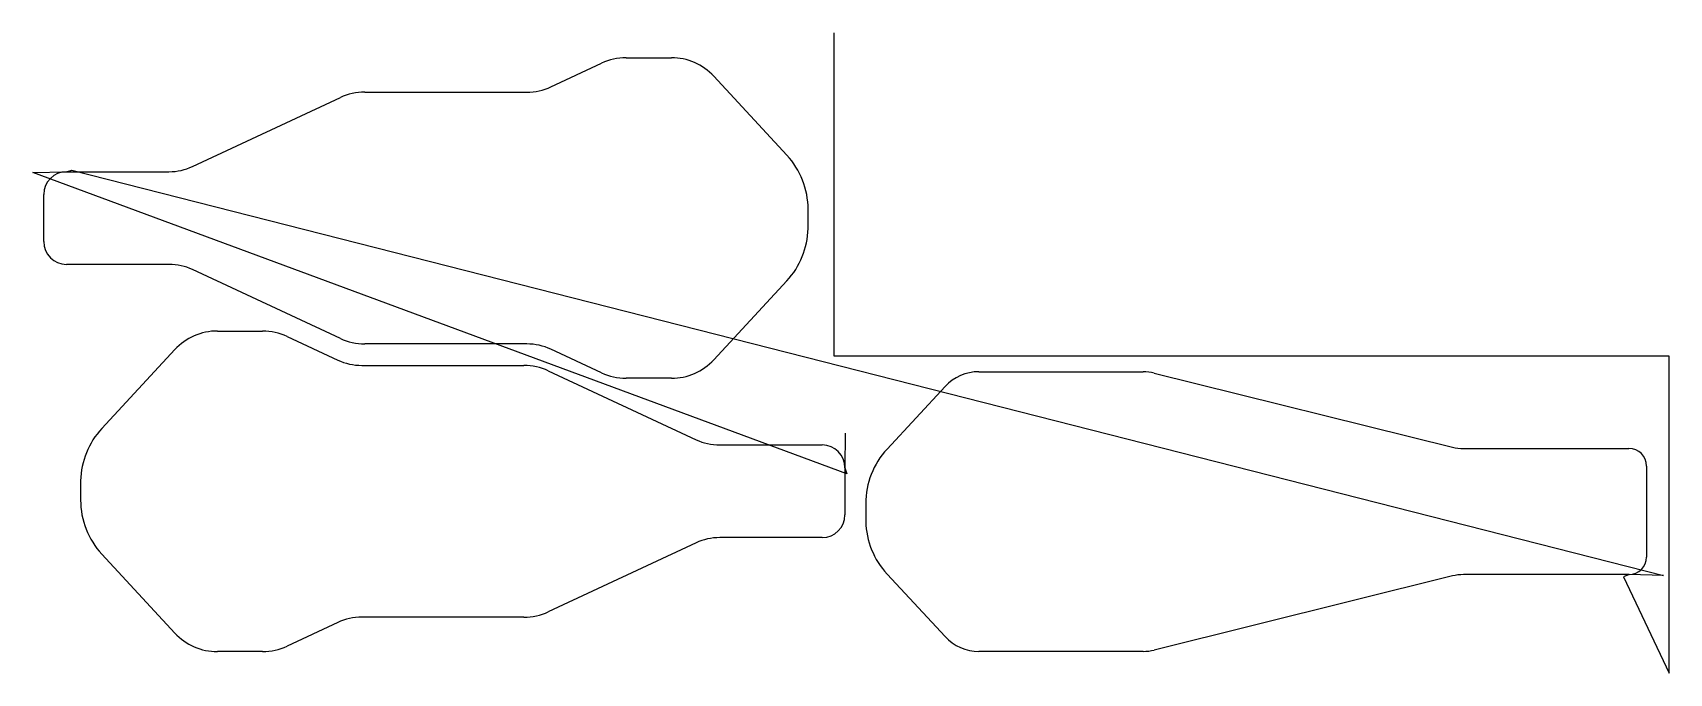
# Model space of a CAD drawing. Header units: metres. Extents: x 1576 to 3016, y 860 to 1423.
import ezdxf

# ---------------------------------------------------------------- set-up
doc = ezdxf.new("R2010")
doc.units = ezdxf.units.M

msp = doc.modelspace()

# ---------------------------------------------------------------- linework, layer by layer
at = {"layer": 'TOOL_0'}
for p, q in [((2281.305, 1422.001), (2281.305, 1423.001)), ((2281.305, 1138.639), (2281.305, 1422.001)), ((2098.095, 1401.019), (2137.935, 1401.019)), ((2031.963, 1375.454), (2076.541, 1396.241)), ((2175.355, 1384.671), (2239.621, 1315.27)), ((1868.21, 1370.77), (2010.832, 1370.77)), ((1716.739, 1305.384), (1846.762, 1366.015)), ((1576.069, 1299.942), (1605.76, 1300.77)), ((2292.387, 1035.137), (1576.069, 1299.942)), ((1605.76, 1300.77), (1695.925, 1300.77)), ((1605.761, 1300.771), (1610.49, 1302.195)), ((1610.49, 1302.195), (3010.887, 945.629)), ((1585.761, 1239.271), (1585.761, 1280.771)), ((1695.926, 1219.271), (1605.761, 1219.271)), ((1846.763, 1154.026), (1716.74, 1214.657)), ((2239.621, 1204.77), (2175.355, 1135.369)), ((1738.498, 1160.621), (1778.338, 1160.621)), ((1799.892, 1155.843), (1844.47, 1135.056)), ((1636.812, 1074.872), (1701.078, 1144.273)), ((2010.833, 1149.271), (1868.211, 1149.271)), ((2076.542, 1123.799), (2031.964, 1144.586)), ((3015.927, 1138.639), (2281.305, 1138.639)), ((3015.927, 859.569), (3015.927, 1138.639)), ((1865.601, 1130.371), (2008.223, 1130.371)), ((2029.671, 1125.616), (2159.694, 1064.985)), ((2408.44, 1124.801), (2553.049, 1124.801)), ((2562.804, 1123.609), (2825.314, 1058.464)), ((2137.935, 1119.021), (2098.096, 1119.021)), ((2327.711, 1056.729), (2378.724, 1111.818)), ((2290.904, 1070.9), (2290.672, 1040.372)), ((2180.508, 1060.371), (2270.674, 1060.371)), ((2834.828, 1057.301), (2980.439, 1057.301)), ((2290.672, 1040.372), (2290.672, 998.872)), ((2290.674, 1040.371), (2292.387, 1035.137)), ((2995.939, 1041.801), (2995.939, 961.801)), ((2159.693, 974.258), (2029.67, 913.627)), ((2270.672, 978.872), (2180.507, 978.872)), ((1701.078, 894.971), (1636.812, 964.372)), ((2378.724, 891.785), (2327.711, 946.874)), ((2825.314, 945.139), (2562.804, 879.994)), ((2980.439, 946.302), (2834.828, 946.302)), ((2980.536, 946.301), (2975.765, 944.488)), ((2975.765, 944.488), (3015.927, 859.569)), ((2980.487, 946.302), (2980.439, 946.302)), ((2980.535, 946.302), (2980.487, 946.302)), ((3010.887, 945.629), (2980.535, 946.302)), ((2008.222, 908.872), (1865.6, 908.872)), ((1844.469, 904.187), (1799.891, 883.4)), ((1778.337, 878.622), (1738.498, 878.622)), ((2553.049, 878.802), (2408.44, 878.802))]:
    msp.add_line(p, q, dxfattribs=at)
for centre, radius, start, end in [((2098.095, 1350.019), 51, 90, 115.000333), ((2137.935, 1350.019), 51, 42.800577, 90), ((1868.21, 1320.02), 50.75, 90, 115.000183), ((2010.832, 1420.77), 50, 270, 294.999795), ((2188.26, 1267.709), 70, 0, 42.800116), ((1605.761, 1280.771), 20, 90, 180), ((1695.925, 1350.02), 49.25, 270, 294.999885), ((1529.509, 1260.02), 728.792, 359.267029, 0.604501), ((1605.761, 1239.271), 20, 180, 270), ((2188.192, 1252.359), 70.069, 317.220865, 358.640841), ((1695.926, 1170.021), 49.25, 65.000115, 90), ((1738.498, 1109.621), 51, 90, 137.199423), ((1778.338, 1109.621), 51, 64.999667, 90), ((1868.211, 1200.021), 50.75, 244.999817, 270), ((2010.833, 1099.271), 50, 64.999721, 90), ((1865.601, 1180.371), 50, 244.999721, 270), ((2008.223, 1079.621), 50.75, 64.999817, 90), ((2098.096, 1170.021), 51, 244.999667, 270), ((2137.935, 1170.021), 51, 270, 317.199423), ((2408.463, 1084.249), 40.552, 90.032497, 137.168501), ((2553.049, 1084.301), 40.5, 76.062574, 90), ((1688.241, 1027.284), 70.069, 137.221465, 178.638389), ((2180.508, 1109.621), 49.25, 245.000115, 270), ((2270.674, 1040.371), 20, 0, 90), ((2379.439, 1008.828), 70.5, 137.199793, 179.996749), ((2834.828, 1096.801), 39.5, 256.062614, 270), ((2980.439, 1041.801), 15.5, 0, 90), ((2346.924, 1019.622), 728.792, 179.266715, 180.604501), ((1688.173, 1011.933), 70, 180, 222.800116), ((2981.486, 1001.802), 672.584, 179.40112, 180.738852), ((2270.672, 998.872), 20, 270, 0), ((2379.508, 994.803), 70.57, 181.359251, 222.778824), ((2180.507, 929.622), 49.25, 90, 114.999885), ((2980.439, 961.801), 15.5, 270.358556, 0), ((2834.828, 906.802), 39.5, 90, 103.937386), ((1865.6, 858.872), 50, 90, 115.000279), ((2008.222, 959.622), 50.75, 270, 295.000183), ((1738.498, 929.622), 51, 222.799753, 270), ((1778.337, 929.622), 51, 270, 295.000333), ((2408.463, 919.354), 40.552, 222.831499, 269.967503), ((2553.049, 919.302), 40.5, 270, 283.937426)]:
    msp.add_arc(centre, radius, start, end, dxfattribs=at)

doc.saveas('drawing.dxf')
